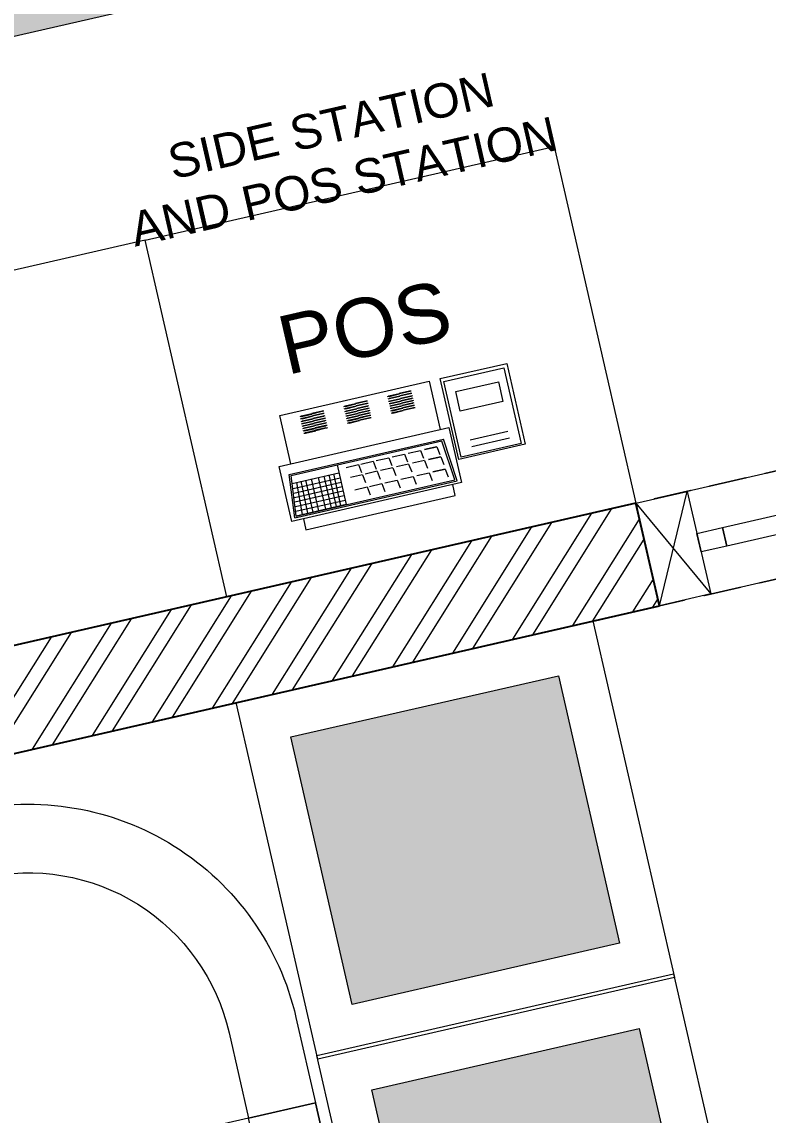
# Model space of a CAD drawing. Header units: millimetres. Extents: x 1667 to 847943, y 724 to 1832625.
# Drawn here: x 641982 to 643614, y 708688 to 711078 of the extents above; entities that cross this region are included whole.
import ezdxf

# ---------------------------------------------------------------- set-up
doc = ezdxf.new("R2010")
doc.units = ezdxf.units.MM
doc.linetypes.add('2026-02-28_GF-SF BWP SET_MAIN BLOCK_SASANGIR RESORT$0$DASHED', pattern=[0.75, 0.5, -0.25])
doc.linetypes.add('CENTER', pattern=[2, 1.25, -0.25, 0.25, -0.25])
for name, color, linetype, lineweight in [('04 - KITCHEN EQUIP ELECTRICAL', 4, 'Continuous', 0), ('2026-02-28_GF-SF BWP SET_MAIN BLOCK_SASANGIR RESORT$0$BRICK WALL_MOFA', 20, 'Continuous', 25), ('2026-02-28_GF-SF BWP SET_MAIN BLOCK_SASANGIR RESORT$0$DOOR DIM', 243, '2026-02-28_GF-SF BWP SET_MAIN BLOCK_SASANGIR RESORT$0$DASHED', 9), ('2026-02-28_GF-SF BWP SET_MAIN BLOCK_SASANGIR RESORT$0$HATCH LIGHT_MOFA', 253, 'Continuous', 0), ('BRICK WALL_MOFA', 22, 'Continuous', 20), ('DIMENSION_MOFA', 66, 'CENTER', 15), ('FURNITURE_MOFA', 46, 'Continuous', 5), ('GH - KIT - PLAN', 32, 'Continuous', 0), ('GH - KIT EQUIP.', 2, 'Continuous', 9), ('NEW BLOCK WORK', 126, 'Continuous', 30), ('TEXT NAME', 250, 'Continuous', 0), ('TEXT_DIM', 42, 'Continuous', 0), ('WINDOW FRAME_MOFA', 19, 'Continuous', 5)]:
    doc.layers.add(name, color=color, linetype=linetype, lineweight=lineweight)
doc.styles.add('1 in - 8 ft', font='arial.ttf', dxfattribs={"height": 8})
doc.styles.add('Arial_2', font='arial.ttf', dxfattribs={"height": 500})

# ---------------------------------------------------------------- blocks, each defined once
blk = doc.blocks.new('NEW WINDOW')
at = {"layer": 'FURNITURE_MOFA'}
blk.add_line((650.4, 230), (1450.4, 230), dxfattribs=at)
at = {"layer": 'WINDOW FRAME_MOFA'}
for p, q in [((-300, 0), (-185, 230)), ((-300, 230), (-185, 0)), ((2400, 0), (2285, 230)), ((2400, 230), (2285, 0))]:
    blk.add_line(p, q, dxfattribs=at)
for points in [[(-300, 0), (-300, 230), (-185, 230), (-185, 0)], [(-185, 0), (2400, 0), (2400, 230), (-185, 230)], [(2400, 0), (2400, 230), (2285, 230), (2285, 0)], [(-185, 135.7), (-127.5, 135.7), (-127.5, 94.3), (-185, 94.3)], [(2227.5, 135.7), (2285, 135.7), (2285, 94.3), (2227.5, 94.3)]]:
    blk.add_lwpolyline(points, close=True, dxfattribs=at)
blk.add_lwpolyline([(2227.5, 94.3), (-127.5, 94.3), (-127.5, 135.7), (2227.5, 135.7)], dxfattribs=at)
blk = doc.blocks.new('sofaseater_1')
at = {"layer": 'FURNITURE_MOFA'}
blk.add_lwpolyline([(1053427.8, -964637.6), (1053277.8, -964637.6), (1053277.8, -965337.6), (1053427.8, -965337.6)], dxfattribs=at)
for points in [[(1053277.8, -964637.6), (1053277.8, -965337.6), (1053927.8, -965337.6), (1053927.8, -964637.6)], [(1053427.8, -964637.6), (1053427.8, -965337.6), (1053277.8, -965337.6), (1053277.8, -964637.6)]]:
    blk.add_lwpolyline(points, close=True, dxfattribs=at)
blk = doc.blocks.new('chair')
at = {"layer": 'FURNITURE_MOFA'}
for p, q in [((1057904.9, -962965.1), (1058132.9, -962965.1)), ((1057904.9, -963022.1), (1057904.9, -962965.1)), ((1057904.9, -963022.1), (1057904.9, -962965.1)), ((1058132.9, -963022.1), (1057904.9, -963022.1)), ((1057923.9, -963478.1), (1057923.9, -963022.1)), ((1058132.9, -963478.1), (1057904.9, -963478.1)), ((1057904.9, -963478.1), (1057904.9, -963535.1)), ((1057904.9, -963478.1), (1057904.9, -963535.1)), ((1057904.9, -963535.1), (1058132.9, -963535.1))]:
    blk.add_line(p, q, dxfattribs=at)
for centre, radius in [((1058132.9, -963250.1), 285), ((1058094.9, -963250.1), 228), ((1058132.9, -963250.1), 228)]:
    blk.add_arc(centre, radius, 270, 90, dxfattribs=at)
blk = doc.blocks.new('oudoor seating_4S')
at = {"layer": 'FURNITURE_MOFA'}
for points in [[(1301878.5, -898265.7), (1301687.1, -898265.7, 0.414214), (1301087.1, -898865.7), (1301087.1, -899057.1)], [(1301878.5, -898415.7), (1301687.1, -898415.7, 0.414214), (1301237.1, -898865.7), (1301237.1, -899057.1)], [(1301878.5, -898915.7), (1301857.1, -898915.7, 0.414214), (1301737.1, -899035.7), (1301737.1, -899057.1)]]:
    blk.add_lwpolyline(points, format="xyb", dxfattribs=at)
blk.add_circle((1302157.8, -899336.4), 450, dxfattribs=at)
at = {"layer": 'NEW BLOCK WORK', "xscale": -1}
for name, p, rotation in [('sofaseater_1', (337240.9, 155012.1), 90.00000000000001), ('sofaseater_1', (247809.3, -1864394.7), 179.9999999999999), ('chair', (338907.7, 158199.7, 0), 89.99999987829804)]:
    blk.add_blockref(name, p, dxfattribs=dict(at, rotation=rotation))
blk = doc.blocks.new('pLANTER_800X800')
at = {"layer": 'FURNITURE_MOFA', "true_color": 0xb6c07c}
h = blk.add_hatch(color=63, dxfattribs=at)
h.dxf.hatch_style = 1
h.paths.add_polyline_path([(1251315.4, -1750583.8), (1251915.4, -1750583.8), (1251915.4, -1751183.8), (1251315.4, -1751183.8)])
at = {"layer": 'FURNITURE_MOFA'}
for points in [[(1251215.4, -1750483.8), (1252015.4, -1750483.8), (1252015.4, -1751283.8), (1251215.4, -1751283.8)], [(1251315.4, -1750583.8), (1251915.4, -1750583.8), (1251915.4, -1751183.8), (1251315.4, -1751183.8)]]:
    blk.add_lwpolyline(points, close=True, dxfattribs=at)
blk = doc.blocks.new('POS')
at = {"layer": '04 - KITCHEN EQUIP ELECTRICAL', "color": 74, "lineweight": 13, "ltscale": 0.25}
for p, q in [((185836.8, 33200.3, 5.9), (185836.8, 33309, 5.9)), ((185836.8, 33309, 5.9), (186171.9, 33309, 5.9)), ((185881.8, 33296.7, 5.9), (185883.1, 33297.2, 5.9)), ((185883.1, 33297.2, 5.9), (185906.2, 33297.2, 5.9)), ((185929.4, 33297.2, 5.9), (185906.2, 33297.2, 5.9)), ((185930.7, 33296.7, 5.9), (185929.4, 33297.2, 5.9)), ((185979.9, 33296.7, 5.9), (185981.2, 33297.2, 5.9)), ((185981.2, 33297.2, 5.9), (186004.4, 33297.2, 5.9)), ((186027.5, 33297.2, 5.9), (186004.4, 33297.2, 5.9)), ((186028.8, 33296.7, 5.9), (186027.5, 33297.2, 5.9)), ((186078.1, 33296.7, 5.9), (186079.3, 33297.2, 5.9)), ((186079.3, 33297.2, 5.9), (186102.5, 33297.2, 5.9)), ((186125.6, 33297.2, 5.9), (186102.5, 33297.2, 5.9)), ((186126.9, 33296.7, 5.9), (186125.6, 33297.2, 5.9)), ((186171.9, 33309, 5.9), (186171.9, 33200.3, 5.9)), ((186196.9, 33309, 5.9), (186346.1, 33309, 5.9)), ((186196.9, 33127.9, 5.9), (186196.9, 33309, 5.9)), ((186203.4, 33301.2, 5.9), (186338, 33301.2, 5.9)), ((186203.4, 33131, 5.9), (186203.4, 33301.2, 5.9)), ((186338, 33301.2, 5.9), (186338, 33131, 5.9)), ((186346.1, 33309, 5.9), (186346.1, 33127.9, 5.9)), ((185879.6, 33296.7, 5.9), (185881.8, 33296.7, 5.9)), ((185879.6, 33296.7, 5.9), (185881.8, 33296.7, 5.9)), ((185879.6, 33291.5, 5.9), (185881.8, 33291.5, 5.9)), ((185879.6, 33291.5, 5.9), (185881.8, 33291.5, 5.9)), ((185879.6, 33285.8, 5.9), (185881.8, 33285.8, 5.9)), ((185879.6, 33285.8, 5.9), (185881.8, 33285.8, 5.9)), ((185879.6, 33280.6, 5.9), (185881.8, 33280.6, 5.9)), ((185879.6, 33280.6, 5.9), (185881.8, 33280.6, 5.9)), ((185879.6, 33275.4, 5.9), (185881.8, 33275.4, 5.9)), ((185879.6, 33275.4, 5.9), (185881.8, 33275.4, 5.9)), ((185881.8, 33296.7, 5.9), (185883.1, 33296.2, 5.9)), ((185881.8, 33291.5, 5.9), (185883.1, 33291.9, 5.9)), ((185881.8, 33291.5, 5.9), (185883.1, 33291, 5.9)), ((185881.8, 33285.8, 5.9), (185883.1, 33286.3, 5.9)), ((185881.8, 33285.8, 5.9), (185883.1, 33285.3, 5.9)), ((185881.8, 33280.6, 5.9), (185883.1, 33281.1, 5.9)), ((185881.8, 33280.6, 5.9), (185883.1, 33280.1, 5.9)), ((185881.8, 33275.4, 5.9), (185883.1, 33275.8, 5.9)), ((185881.8, 33275.4, 5.9), (185883.1, 33274.9, 5.9)), ((185883.1, 33296.2, 5.9), (185906.2, 33296.2, 5.9)), ((185883.1, 33291.9, 5.9), (185906.2, 33291.9, 5.9)), ((185883.1, 33291, 5.9), (185906.2, 33291, 5.9)), ((185883.1, 33286.3, 5.9), (185906.2, 33286.3, 5.9)), ((185883.1, 33285.3, 5.9), (185906.2, 33285.3, 5.9)), ((185883.1, 33281.1, 5.9), (185906.2, 33281.1, 5.9)), ((185883.1, 33280.1, 5.9), (185906.2, 33280.1, 5.9)), ((185883.1, 33275.8, 5.9), (185906.2, 33275.8, 5.9)), ((185883.1, 33274.9, 5.9), (185906.2, 33274.9, 5.9)), ((185929.4, 33296.2, 5.9), (185906.2, 33296.2, 5.9)), ((185929.4, 33291.9, 5.9), (185906.2, 33291.9, 5.9)), ((185929.4, 33291, 5.9), (185906.2, 33291, 5.9)), ((185929.4, 33286.3, 5.9), (185906.2, 33286.3, 5.9)), ((185929.4, 33285.3, 5.9), (185906.2, 33285.3, 5.9)), ((185929.4, 33281.1, 5.9), (185906.2, 33281.1, 5.9)), ((185929.4, 33280.1, 5.9), (185906.2, 33280.1, 5.9)), ((185929.4, 33275.8, 5.9), (185906.2, 33275.8, 5.9)), ((185929.4, 33274.9, 5.9), (185906.2, 33274.9, 5.9)), ((185930.7, 33296.7, 5.9), (185929.4, 33296.2, 5.9)), ((185930.7, 33291.5, 5.9), (185929.4, 33291.9, 5.9)), ((185930.7, 33291.5, 5.9), (185929.4, 33291, 5.9)), ((185930.7, 33285.8, 5.9), (185929.4, 33286.3, 5.9)), ((185930.7, 33285.8, 5.9), (185929.4, 33285.3, 5.9)), ((185930.7, 33280.6, 5.9), (185929.4, 33281.1, 5.9)), ((185930.7, 33280.6, 5.9), (185929.4, 33280.1, 5.9)), ((185930.7, 33275.4, 5.9), (185929.4, 33275.8, 5.9)), ((185930.7, 33275.4, 5.9), (185929.4, 33274.9, 5.9)), ((185932.8, 33296.7, 5.9), (185930.7, 33296.7, 5.9)), ((185932.8, 33296.7, 5.9), (185930.7, 33296.7, 5.9)), ((185932.8, 33291.5, 5.9), (185930.7, 33291.5, 5.9)), ((185932.8, 33291.5, 5.9), (185930.7, 33291.5, 5.9)), ((185932.8, 33285.8, 5.9), (185930.7, 33285.8, 5.9)), ((185932.8, 33285.8, 5.9), (185930.7, 33285.8, 5.9)), ((185932.8, 33280.6, 5.9), (185930.7, 33280.6, 5.9)), ((185932.8, 33280.6, 5.9), (185930.7, 33280.6, 5.9)), ((185932.8, 33275.4, 5.9), (185930.7, 33275.4, 5.9)), ((185932.8, 33275.4, 5.9), (185930.7, 33275.4, 5.9)), ((185977.8, 33296.7, 5.9), (185979.9, 33296.7, 5.9)), ((185977.8, 33296.7, 5.9), (185979.9, 33296.7, 5.9)), ((185977.8, 33291.5, 5.9), (185979.9, 33291.5, 5.9)), ((185977.8, 33291.5, 5.9), (185979.9, 33291.5, 5.9)), ((185977.8, 33285.8, 5.9), (185979.9, 33285.8, 5.9)), ((185977.8, 33285.8, 5.9), (185979.9, 33285.8, 5.9)), ((185977.8, 33280.6, 5.9), (185979.9, 33280.6, 5.9)), ((185977.8, 33280.6, 5.9), (185979.9, 33280.6, 5.9)), ((185977.8, 33275.4, 5.9), (185979.9, 33275.4, 5.9)), ((185977.8, 33275.4, 5.9), (185979.9, 33275.4, 5.9)), ((185979.9, 33296.7, 5.9), (185981.2, 33296.2, 5.9)), ((185979.9, 33291.5, 5.9), (185981.2, 33291.9, 5.9)), ((185979.9, 33291.5, 5.9), (185981.2, 33291, 5.9)), ((185979.9, 33285.8, 5.9), (185981.2, 33286.3, 5.9)), ((185979.9, 33285.8, 5.9), (185981.2, 33285.3, 5.9)), ((185979.9, 33280.6, 5.9), (185981.2, 33281.1, 5.9)), ((185979.9, 33280.6, 5.9), (185981.2, 33280.1, 5.9)), ((185979.9, 33275.4, 5.9), (185981.2, 33275.8, 5.9)), ((185979.9, 33275.4, 5.9), (185981.2, 33274.9, 5.9)), ((185981.2, 33296.2, 5.9), (186004.4, 33296.2, 5.9)), ((185981.2, 33291.9, 5.9), (186004.4, 33291.9, 5.9)), ((185981.2, 33291, 5.9), (186004.4, 33291, 5.9)), ((185981.2, 33286.3, 5.9), (186004.4, 33286.3, 5.9)), ((185981.2, 33285.3, 5.9), (186004.4, 33285.3, 5.9)), ((185981.2, 33281.1, 5.9), (186004.4, 33281.1, 5.9)), ((185981.2, 33280.1, 5.9), (186004.4, 33280.1, 5.9)), ((185981.2, 33275.8, 5.9), (186004.4, 33275.8, 5.9)), ((185981.2, 33274.9, 5.9), (186004.4, 33274.9, 5.9)), ((186027.5, 33296.2, 5.9), (186004.4, 33296.2, 5.9)), ((186027.5, 33291.9, 5.9), (186004.4, 33291.9, 5.9)), ((186027.5, 33291, 5.9), (186004.4, 33291, 5.9)), ((186027.5, 33286.3, 5.9), (186004.4, 33286.3, 5.9)), ((186027.5, 33285.3, 5.9), (186004.4, 33285.3, 5.9)), ((186027.5, 33281.1, 5.9), (186004.4, 33281.1, 5.9)), ((186027.5, 33280.1, 5.9), (186004.4, 33280.1, 5.9)), ((186027.5, 33275.8, 5.9), (186004.4, 33275.8, 5.9)), ((186027.5, 33274.9, 5.9), (186004.4, 33274.9, 5.9)), ((186028.8, 33296.7, 5.9), (186027.5, 33296.2, 5.9)), ((186028.8, 33291.5, 5.9), (186027.5, 33291.9, 5.9)), ((186028.8, 33291.5, 5.9), (186027.5, 33291, 5.9)), ((186028.8, 33285.8, 5.9), (186027.5, 33286.3, 5.9)), ((186028.8, 33285.8, 5.9), (186027.5, 33285.3, 5.9)), ((186028.8, 33280.6, 5.9), (186027.5, 33281.1, 5.9)), ((186028.8, 33280.6, 5.9), (186027.5, 33280.1, 5.9)), ((186028.8, 33275.4, 5.9), (186027.5, 33275.8, 5.9)), ((186028.8, 33275.4, 5.9), (186027.5, 33274.9, 5.9)), ((186031, 33296.7, 5.9), (186028.8, 33296.7, 5.9)), ((186031, 33296.7, 5.9), (186028.8, 33296.7, 5.9)), ((186031, 33291.5, 5.9), (186028.8, 33291.5, 5.9)), ((186031, 33291.5, 5.9), (186028.8, 33291.5, 5.9)), ((186031, 33285.8, 5.9), (186028.8, 33285.8, 5.9)), ((186031, 33285.8, 5.9), (186028.8, 33285.8, 5.9)), ((186031, 33280.6, 5.9), (186028.8, 33280.6, 5.9)), ((186031, 33280.6, 5.9), (186028.8, 33280.6, 5.9)), ((186031, 33275.4, 5.9), (186028.8, 33275.4, 5.9)), ((186031, 33275.4, 5.9), (186028.8, 33275.4, 5.9)), ((186075.9, 33296.7, 5.9), (186078.1, 33296.7, 5.9)), ((186075.9, 33296.7, 5.9), (186078.1, 33296.7, 5.9)), ((186075.9, 33291.5, 5.9), (186078.1, 33291.5, 5.9)), ((186075.9, 33291.5, 5.9), (186078.1, 33291.5, 5.9)), ((186075.9, 33285.8, 5.9), (186078.1, 33285.8, 5.9)), ((186075.9, 33285.8, 5.9), (186078.1, 33285.8, 5.9)), ((186075.9, 33280.6, 5.9), (186078.1, 33280.6, 5.9)), ((186075.9, 33280.6, 5.9), (186078.1, 33280.6, 5.9)), ((186075.9, 33275.4, 5.9), (186078.1, 33275.4, 5.9)), ((186075.9, 33275.4, 5.9), (186078.1, 33275.4, 5.9)), ((186078.1, 33296.7, 5.9), (186079.3, 33296.2, 5.9)), ((186078.1, 33291.5, 5.9), (186079.3, 33291.9, 5.9)), ((186078.1, 33291.5, 5.9), (186079.3, 33291, 5.9)), ((186078.1, 33285.8, 5.9), (186079.3, 33286.3, 5.9)), ((186078.1, 33285.8, 5.9), (186079.3, 33285.3, 5.9)), ((186078.1, 33280.6, 5.9), (186079.3, 33281.1, 5.9)), ((186078.1, 33280.6, 5.9), (186079.3, 33280.1, 5.9)), ((186078.1, 33275.4, 5.9), (186079.3, 33275.8, 5.9)), ((186078.1, 33275.4, 5.9), (186079.3, 33274.9, 5.9)), ((186079.3, 33296.2, 5.9), (186102.5, 33296.2, 5.9)), ((186079.3, 33291.9, 5.9), (186102.5, 33291.9, 5.9)), ((186079.3, 33291, 5.9), (186102.5, 33291, 5.9)), ((186079.3, 33286.3, 5.9), (186102.5, 33286.3, 5.9)), ((186079.3, 33285.3, 5.9), (186102.5, 33285.3, 5.9)), ((186079.3, 33281.1, 5.9), (186102.5, 33281.1, 5.9)), ((186079.3, 33280.1, 5.9), (186102.5, 33280.1, 5.9)), ((186079.3, 33275.8, 5.9), (186102.5, 33275.8, 5.9)), ((186079.3, 33274.9, 5.9), (186102.5, 33274.9, 5.9)), ((186125.6, 33296.2, 5.9), (186102.5, 33296.2, 5.9)), ((186125.6, 33291.9, 5.9), (186102.5, 33291.9, 5.9)), ((186125.6, 33291, 5.9), (186102.5, 33291, 5.9)), ((186125.6, 33286.3, 5.9), (186102.5, 33286.3, 5.9)), ((186125.6, 33285.3, 5.9), (186102.5, 33285.3, 5.9)), ((186125.6, 33281.1, 5.9), (186102.5, 33281.1, 5.9)), ((186125.6, 33280.1, 5.9), (186102.5, 33280.1, 5.9)), ((186125.6, 33275.8, 5.9), (186102.5, 33275.8, 5.9)), ((186125.6, 33274.9, 5.9), (186102.5, 33274.9, 5.9)), ((186126.9, 33296.7, 5.9), (186125.6, 33296.2, 5.9)), ((186126.9, 33291.5, 5.9), (186125.6, 33291.9, 5.9)), ((186126.9, 33291.5, 5.9), (186125.6, 33291, 5.9)), ((186126.9, 33285.8, 5.9), (186125.6, 33286.3, 5.9)), ((186126.9, 33285.8, 5.9), (186125.6, 33285.3, 5.9)), ((186126.9, 33280.6, 5.9), (186125.6, 33281.1, 5.9)), ((186126.9, 33280.6, 5.9), (186125.6, 33280.1, 5.9)), ((186126.9, 33275.4, 5.9), (186125.6, 33275.8, 5.9)), ((186126.9, 33275.4, 5.9), (186125.6, 33274.9, 5.9)), ((186129.1, 33296.7, 5.9), (186126.9, 33296.7, 5.9)), ((186129.1, 33296.7, 5.9), (186126.9, 33296.7, 5.9)), ((186129.1, 33291.5, 5.9), (186126.9, 33291.5, 5.9)), ((186129.1, 33291.5, 5.9), (186126.9, 33291.5, 5.9)), ((186129.1, 33285.8, 5.9), (186126.9, 33285.8, 5.9)), ((186129.1, 33285.8, 5.9), (186126.9, 33285.8, 5.9)), ((186129.1, 33280.6, 5.9), (186126.9, 33280.6, 5.9)), ((186129.1, 33280.6, 5.9), (186126.9, 33280.6, 5.9)), ((186129.1, 33275.4, 5.9), (186126.9, 33275.4, 5.9)), ((186129.1, 33275.4, 5.9), (186126.9, 33275.4, 5.9)), ((186223.6, 33273.9, 5.9), (186319.4, 33273.9, 5.9)), ((186223.6, 33229.8, 5.9), (186223.6, 33273.9, 5.9)), ((186319.4, 33273.9, 5.9), (186319.4, 33229.8, 5.9)), ((185879.6, 33270.1, 5.9), (185881.8, 33270.1, 5.9)), ((185879.6, 33270.1, 5.9), (185881.8, 33270.1, 5.9)), ((185879.6, 33264.5, 5.9), (185881.8, 33264.5, 5.9)), ((185879.6, 33264.5, 5.9), (185881.8, 33264.5, 5.9)), ((185879.6, 33259.2, 5.9), (185881.8, 33259.2, 5.9)), ((185879.6, 33259.2, 5.9), (185881.8, 33259.2, 5.9)), ((185881.8, 33270.1, 5.9), (185883.1, 33270.6, 5.9)), ((185881.8, 33270.1, 5.9), (185883.1, 33269.7, 5.9)), ((185881.8, 33264.5, 5.9), (185883.1, 33264.9, 5.9)), ((185881.8, 33264.5, 5.9), (185883.1, 33264, 5.9)), ((185881.8, 33259.2, 5.9), (185883.1, 33259.7, 5.9)), ((185881.8, 33259.2, 5.9), (185883.1, 33258.8, 5.9)), ((185883.1, 33270.6, 5.9), (185906.2, 33270.6, 5.9)), ((185883.1, 33269.7, 5.9), (185906.2, 33269.7, 5.9)), ((185883.1, 33264.9, 5.9), (185906.2, 33264.9, 5.9)), ((185883.1, 33264, 5.9), (185906.2, 33264, 5.9)), ((185883.1, 33259.7, 5.9), (185906.2, 33259.7, 5.9)), ((185883.1, 33258.8, 5.9), (185906.2, 33258.8, 5.9)), ((185929.4, 33270.6, 5.9), (185906.2, 33270.6, 5.9)), ((185929.4, 33269.7, 5.9), (185906.2, 33269.7, 5.9)), ((185929.4, 33264.9, 5.9), (185906.2, 33264.9, 5.9)), ((185929.4, 33264, 5.9), (185906.2, 33264, 5.9)), ((185929.4, 33259.7, 5.9), (185906.2, 33259.7, 5.9)), ((185929.4, 33258.8, 5.9), (185906.2, 33258.8, 5.9)), ((185930.7, 33270.1, 5.9), (185929.4, 33270.6, 5.9)), ((185930.7, 33270.1, 5.9), (185929.4, 33269.7, 5.9)), ((185930.7, 33264.5, 5.9), (185929.4, 33264.9, 5.9)), ((185930.7, 33264.5, 5.9), (185929.4, 33264, 5.9)), ((185930.7, 33259.2, 5.9), (185929.4, 33259.7, 5.9)), ((185930.7, 33259.2, 5.9), (185929.4, 33258.8, 5.9)), ((185932.8, 33270.1, 5.9), (185930.7, 33270.1, 5.9)), ((185932.8, 33270.1, 5.9), (185930.7, 33270.1, 5.9)), ((185932.8, 33264.5, 5.9), (185930.7, 33264.5, 5.9)), ((185932.8, 33264.5, 5.9), (185930.7, 33264.5, 5.9)), ((185932.8, 33259.2, 5.9), (185930.7, 33259.2, 5.9)), ((185932.8, 33259.2, 5.9), (185930.7, 33259.2, 5.9)), ((185977.8, 33270.1, 5.9), (185979.9, 33270.1, 5.9)), ((185977.8, 33270.1, 5.9), (185979.9, 33270.1, 5.9)), ((185977.8, 33264.5, 5.9), (185979.9, 33264.5, 5.9)), ((185977.8, 33264.5, 5.9), (185979.9, 33264.5, 5.9)), ((185977.8, 33259.2, 5.9), (185979.9, 33259.2, 5.9)), ((185977.8, 33259.2, 5.9), (185979.9, 33259.2, 5.9)), ((185979.9, 33270.1, 5.9), (185981.2, 33270.6, 5.9)), ((185979.9, 33270.1, 5.9), (185981.2, 33269.7, 5.9)), ((185979.9, 33264.5, 5.9), (185981.2, 33264.9, 5.9)), ((185979.9, 33264.5, 5.9), (185981.2, 33264, 5.9)), ((185979.9, 33259.2, 5.9), (185981.2, 33259.7, 5.9)), ((185979.9, 33259.2, 5.9), (185981.2, 33258.8, 5.9)), ((185981.2, 33270.6, 5.9), (186004.4, 33270.6, 5.9)), ((185981.2, 33269.7, 5.9), (186004.4, 33269.7, 5.9)), ((185981.2, 33264.9, 5.9), (186004.4, 33264.9, 5.9)), ((185981.2, 33264, 5.9), (186004.4, 33264, 5.9)), ((185981.2, 33259.7, 5.9), (186004.4, 33259.7, 5.9)), ((185981.2, 33258.8, 5.9), (186004.4, 33258.8, 5.9)), ((186027.5, 33270.6, 5.9), (186004.4, 33270.6, 5.9)), ((186027.5, 33269.7, 5.9), (186004.4, 33269.7, 5.9)), ((186027.5, 33264.9, 5.9), (186004.4, 33264.9, 5.9)), ((186027.5, 33264, 5.9), (186004.4, 33264, 5.9)), ((186027.5, 33259.7, 5.9), (186004.4, 33259.7, 5.9)), ((186027.5, 33258.8, 5.9), (186004.4, 33258.8, 5.9)), ((186028.8, 33270.1, 5.9), (186027.5, 33270.6, 5.9)), ((186028.8, 33270.1, 5.9), (186027.5, 33269.7, 5.9)), ((186028.8, 33264.5, 5.9), (186027.5, 33264.9, 5.9)), ((186028.8, 33264.5, 5.9), (186027.5, 33264, 5.9)), ((186028.8, 33259.2, 5.9), (186027.5, 33259.7, 5.9)), ((186028.8, 33259.2, 5.9), (186027.5, 33258.8, 5.9)), ((186031, 33270.1, 5.9), (186028.8, 33270.1, 5.9)), ((186031, 33270.1, 5.9), (186028.8, 33270.1, 5.9)), ((186031, 33264.5, 5.9), (186028.8, 33264.5, 5.9)), ((186031, 33264.5, 5.9), (186028.8, 33264.5, 5.9)), ((186031, 33259.2, 5.9), (186028.8, 33259.2, 5.9)), ((186031, 33259.2, 5.9), (186028.8, 33259.2, 5.9)), ((186075.9, 33270.1, 5.9), (186078.1, 33270.1, 5.9)), ((186075.9, 33270.1, 5.9), (186078.1, 33270.1, 5.9)), ((186075.9, 33264.5, 5.9), (186078.1, 33264.5, 5.9)), ((186075.9, 33264.5, 5.9), (186078.1, 33264.5, 5.9)), ((186075.9, 33259.2, 5.9), (186078.1, 33259.2, 5.9)), ((186075.9, 33259.2, 5.9), (186078.1, 33259.2, 5.9)), ((186078.1, 33270.1, 5.9), (186079.3, 33270.6, 5.9)), ((186078.1, 33270.1, 5.9), (186079.3, 33269.7, 5.9)), ((186078.1, 33264.5, 5.9), (186079.3, 33264.9, 5.9)), ((186078.1, 33264.5, 5.9), (186079.3, 33264, 5.9)), ((186078.1, 33259.2, 5.9), (186079.3, 33259.7, 5.9)), ((186078.1, 33259.2, 5.9), (186079.3, 33258.8, 5.9)), ((186079.3, 33270.6, 5.9), (186102.5, 33270.6, 5.9)), ((186079.3, 33269.7, 5.9), (186102.5, 33269.7, 5.9)), ((186079.3, 33264.9, 5.9), (186102.5, 33264.9, 5.9)), ((186079.3, 33264, 5.9), (186102.5, 33264, 5.9)), ((186079.3, 33259.7, 5.9), (186102.5, 33259.7, 5.9)), ((186079.3, 33258.8, 5.9), (186102.5, 33258.8, 5.9)), ((186125.6, 33270.6, 5.9), (186102.5, 33270.6, 5.9)), ((186125.6, 33269.7, 5.9), (186102.5, 33269.7, 5.9)), ((186125.6, 33264.9, 5.9), (186102.5, 33264.9, 5.9)), ((186125.6, 33264, 5.9), (186102.5, 33264, 5.9)), ((186125.6, 33259.7, 5.9), (186102.5, 33259.7, 5.9)), ((186125.6, 33258.8, 5.9), (186102.5, 33258.8, 5.9)), ((186126.9, 33270.1, 5.9), (186125.6, 33270.6, 5.9)), ((186126.9, 33270.1, 5.9), (186125.6, 33269.7, 5.9)), ((186126.9, 33264.5, 5.9), (186125.6, 33264.9, 5.9)), ((186126.9, 33264.5, 5.9), (186125.6, 33264, 5.9)), ((186126.9, 33259.2, 5.9), (186125.6, 33259.7, 5.9)), ((186126.9, 33259.2, 5.9), (186125.6, 33258.8, 5.9)), ((186129.1, 33270.1, 5.9), (186126.9, 33270.1, 5.9)), ((186129.1, 33270.1, 5.9), (186126.9, 33270.1, 5.9)), ((186129.1, 33264.5, 5.9), (186126.9, 33264.5, 5.9)), ((186129.1, 33264.5, 5.9), (186126.9, 33264.5, 5.9)), ((186129.1, 33259.2, 5.9), (186126.9, 33259.2, 5.9)), ((186129.1, 33259.2, 5.9), (186126.9, 33259.2, 5.9)), ((186319.4, 33229.8, 5.9), (186223.6, 33229.8, 5.9)), ((185810.8, 33200.3, 5.9), (186191.5, 33200.3, 5.9)), ((185810.8, 33077.1, 5.9), (185810.8, 33200.3, 5.9)), ((185819.4, 33083, 5.9), (185828.1, 33178.6, 5.9)), ((185828.1, 33178.6, 5.9), (186174.2, 33178.6, 5.9)), ((186182.9, 33083, 5.9), (186174.2, 33178.6, 5.9)), ((186191.5, 33200.3, 5.9), (186191.5, 33077.1, 5.9)), ((185823.2, 33086.4, 5.9), (185832, 33175.4, 5.9)), ((185830.5, 33157.8, 5.9), (185935.1, 33157.8, 5.9)), ((185832, 33175.4, 5.9), (186170.1, 33175.4, 5.9)), ((185837.2, 33086.4, 5.9), (185840.7, 33157.8, 5.9)), ((185849, 33086.6, 5.9), (185850.8, 33157.9, 5.9)), ((185860.8, 33086.6, 5.9), (185860.8, 33157.9, 5.9)), ((185873.8, 33086.6, 5.9), (185873.8, 33157.9, 5.9)), ((185889.1, 33086.6, 5.9), (185889.1, 33157.9, 5.9)), ((185902.1, 33086.6, 5.9), (185902.1, 33157.9, 5.9)), ((185913.3, 33087.1, 5.9), (185913.3, 33157.8, 5.9)), ((185923.4, 33087.1, 5.9), (185923.4, 33157.8, 5.9)), ((185935.1, 33175.4, 5.9), (185935.1, 33086.4, 5.9)), ((185953, 33165.6, 5.9), (185980.7, 33165.6, 5.9)), ((185980.7, 33165.6, 5.9), (185983.4, 33147.5, 5.9)), ((185986.1, 33165.6, 5.9), (186013.8, 33165.6, 5.9)), ((186013.8, 33165.6, 5.9), (186016.5, 33147.5, 5.9)), ((186020.7, 33165.6, 5.9), (186048.5, 33165.6, 5.9)), ((186048.5, 33165.6, 5.9), (186051.1, 33147.5, 5.9)), ((186056.5, 33165.6, 5.9), (186084.2, 33165.6, 5.9)), ((186084.2, 33165.6, 5.9), (186086.9, 33147.5, 5.9)), ((186092.2, 33165.6, 5.9), (186119.9, 33165.6, 5.9)), ((186119.9, 33165.6, 5.9), (186122.6, 33147.5, 5.9)), ((186155.7, 33165.6, 5.9), (186128.5, 33165.6, 5.9)), ((186128.5, 33165.6, 5.9), (186156.2, 33165.6, 5.9)), ((186156.2, 33165.6, 5.9), (186158.9, 33147.5, 5.9)), ((186178.9, 33086.4, 5.9), (186170.1, 33174.7, 5.9)), ((186231, 33163.6, 5.9), (186315.7, 33163.6, 5.9)), ((185829.1, 33136.4, 5.9), (185935.1, 33136.4, 5.9)), ((185829.8, 33146.7, 5.9), (185935.1, 33146.7, 5.9)), ((185984.5, 33142.2, 5.9), (185957.3, 33142.2, 5.9)), ((185984.5, 33142.2, 5.9), (185987.1, 33124.1, 5.9)), ((186017.5, 33142.2, 5.9), (185990.3, 33142.2, 5.9)), ((186017.5, 33142.2, 5.9), (186020.2, 33124.1, 5.9)), ((186052.2, 33142.2, 5.9), (186025, 33142.2, 5.9)), ((186052.2, 33142.2, 5.9), (186054.9, 33124.1, 5.9)), ((186087.9, 33142.2, 5.9), (186060.7, 33142.2, 5.9)), ((186087.9, 33142.2, 5.9), (186090.6, 33124.1, 5.9)), ((186123.7, 33142.2, 5.9), (186096.5, 33142.2, 5.9)), ((186123.7, 33142.2, 5.9), (186126.3, 33124.1, 5.9)), ((186132.7, 33142.2, 5.9), (186160.5, 33142.2, 5.9)), ((186159.9, 33142.2, 5.9), (186132.7, 33142.2, 5.9)), ((186160.5, 33142.2, 5.9), (186163.1, 33124.1, 5.9)), ((186338, 33131, 5.9), (186203.4, 33131, 5.9)), ((186231, 33148.9, 5.9), (186315.7, 33148.9, 5.9)), ((185826.1, 33107, 5.9), (185934.4, 33107, 5.9)), ((185826.9, 33117.3, 5.9), (185934.4, 33117.3, 5.9)), ((185828.3, 33126.9, 5.9), (185935.1, 33126.9, 5.9)), ((185960.5, 33113.9, 5.9), (185988.2, 33113.9, 5.9)), ((185988.2, 33113.9, 5.9), (185990.9, 33095.8, 5.9)), ((185993.5, 33113.9, 5.9), (186021.3, 33113.9, 5.9)), ((186021.3, 33113.9, 5.9), (186023.9, 33095.8, 5.9)), ((186028.2, 33113.9, 5.9), (186055.9, 33113.9, 5.9)), ((186055.9, 33113.9, 5.9), (186058.6, 33095.8, 5.9)), ((186063.9, 33113.9, 5.9), (186091.7, 33113.9, 5.9)), ((186091.7, 33113.9, 5.9), (186094.3, 33095.8, 5.9)), ((186099.7, 33113.9, 5.9), (186127.4, 33113.9, 5.9)), ((186127.4, 33113.9, 5.9), (186130.1, 33095.8, 5.9)), ((186163.1, 33113.9, 5.9), (186135.9, 33113.9, 5.9)), ((186135.9, 33113.9, 5.9), (186163.7, 33113.9, 5.9)), ((186163.7, 33113.9, 5.9), (186166.3, 33095.8, 5.9)), ((186346.1, 33127.9, 5.9), (186196.9, 33127.9, 5.9)), ((185819.4, 33083, 5.9), (186182.9, 33083, 5.9)), ((185935.1, 33086.4, 5.9), (185823.2, 33086.4, 5.9)), ((185823.2, 33086.4, 5.9), (186178.9, 33086.4, 5.9)), ((185824.7, 33096.7, 5.9), (185935.1, 33096.7, 5.9)), ((186191.5, 33077.1, 5.9), (185810.8, 33077.1, 5.9)), ((185836.8, 33077.1, 5.9), (185836.8, 33052.5, 5.9)), ((186171.9, 33052.5, 5.9), (186171.9, 33077.1, 5.9)), ((185836.8, 33052.5, 5.9), (186171.9, 33052.5, 5.9))]:
    blk.add_line(p, q, dxfattribs=at)
blk = doc.blocks.new('FURNITURE BOH')
at = {"layer": 'GH - KIT EQUIP.', "ltscale": 0.5}
blk.add_lwpolyline([(-26956.1, 0), (-26956.1, 800), (-28790.1, 800), (-28790.1, 0)], close=True, dxfattribs=at)
at = {"layer": 'GH - KIT EQUIP.'}
blk.add_lwpolyline([(-26956.1, 800), (-26038, 800), (-26038, 0), (-26956.1, 0)], close=True, dxfattribs=at)
at = {"layer": 'GH - KIT - PLAN', "color": 244, "lineweight": 15, "true_color": 0x991b1e}
blk.add_blockref('POS', (-212591.4, -32948.1, -31.3), dxfattribs=at)
at = {"layer": 'TEXT NAME', "insert": (-26504, 789.9), "char_height": 74.911, "width": 973.292, "attachment_point": 8, "style": 'Arial_2'}
blk.add_mtext('\\pxqc;SIDE STATION AND POS STATION', dxfattribs=at)
at = {"layer": 'TEXT_DIM', "color": 0, "insert": (-26358.2, 571.5), "char_height": 128.4, "width": 344.939, "attachment_point": 3, "rotation": 0, "style": '1 in - 8 ft'}
blk.add_mtext('\\pxqc;POS', dxfattribs=at)
blk = doc.blocks.new('ff')
at = {"layer": '2026-02-28_GF-SF BWP SET_MAIN BLOCK_SASANGIR RESORT$0$HATCH LIGHT_MOFA'}
h = blk.add_hatch(dxfattribs=at)
h.set_pattern_fill('ANSI32', color=256, scale=10, angle=360)
h.set_pattern_definition([(45, (141873.28, -3193.15), (-67.35192, 67.35192), []), (45, (141918.18, -3193.15), (-67.35192, 67.35192), [])])
h.paths.add_polyline_path([(43542.078, -18360.005), (43542.078, -18130.005), (41797.29, -18130.003), (41797.29, -18360.003)])
at = {"layer": 'FURNITURE_MOFA', "true_color": 0x969696}
h = blk.add_hatch(color=252, dxfattribs=at)
h.dxf.hatch_style = 1
h.paths.add_polyline_path([(43066.039, -15830.839), (41266.039, -15830.839), (41266.039, -16830.839), (43066.039, -16830.839)])
at = {"layer": '2026-02-28_GF-SF BWP SET_MAIN BLOCK_SASANGIR RESORT$0$BRICK WALL_MOFA'}
blk.add_lwpolyline([(43542.078, -18360.005), (43542.078, -18130.005), (41797.29, -18130.003), (41797.29, -18360.003)], close=True, dxfattribs=at)
at = {"layer": '2026-02-28_GF-SF BWP SET_MAIN BLOCK_SASANGIR RESORT$0$DOOR DIM', "ltscale": 0.5}
blk.add_lwpolyline([(43542.078, -18360.003), (46242.078, -18360.003), (46242.078, -18130.003), (43542.078, -18130.003)], close=True, dxfattribs=at)
at = {"layer": 'FURNITURE_MOFA'}
blk.add_lwpolyline([(43066.039, -15830.839), (41266.039, -15830.839), (41266.039, -16830.839), (43066.039, -16830.839)], close=True, dxfattribs=at)
at = {"color": 1, "rotation": 360}
blk.add_blockref('FURNITURE BOH', (69580.092, -18129.993), dxfattribs=at)
at = {"layer": 'BRICK WALL_MOFA', "rotation": 360}
blk.add_blockref('NEW WINDOW', (43842.073, -18360.011, 0), dxfattribs=at)
at = {"layer": 'FURNITURE_MOFA', "rotation": 360}
for p in [(-1208622.86, 1732123.797), (-1208622.86, 1731332.375)]:
    blk.add_blockref('pLANTER_800X800', p, dxfattribs=at)
at = {"layer": 'FURNITURE_MOFA', "xscale": -1}
blk.add_blockref('oudoor seating_4S', (1343653.533, 879805.673), dxfattribs=at)

msp = doc.modelspace()

# ---------------------------------------------------------------- block references
at = {"layer": 'DIMENSION_MOFA', "rotation": 12.89632932256583}
msp.add_blockref('ff', (596835.137, 717980.215), dxfattribs=at)

doc.saveas('drawing.dxf')
